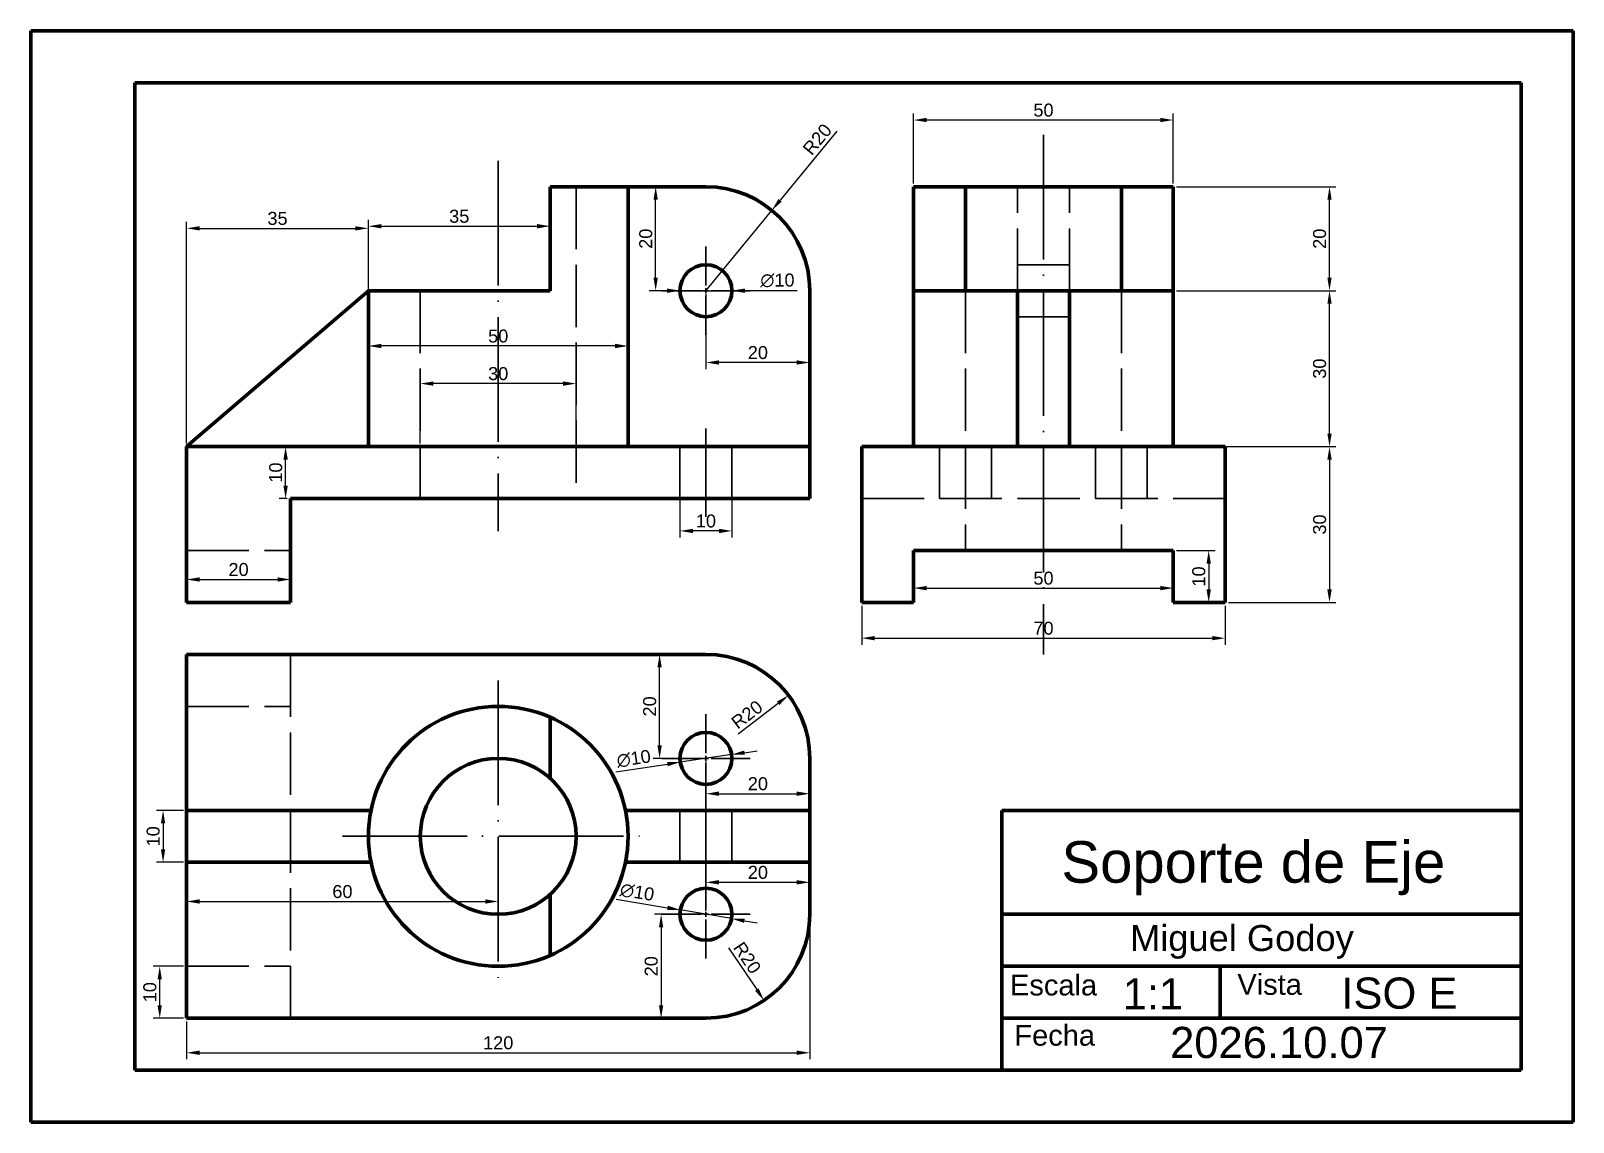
# Model space of a CAD drawing. Header units: millimetres. Extents: x 0 to 297, y 0 to 210.
import ezdxf

# ---------------------------------------------------------------- set-up
doc = ezdxf.new("R2010")
doc.units = ezdxf.units.MM
for name, pattern in [('ACAD_ISO02W100', [15, 12, -3]), ('ACAD_ISO04W100', [30, 24, -3, 0, -3]), ('CENTRO2', [28.575, 19.05, -3.175, 3.175, -3.175])]:
    doc.linetypes.add(name, pattern=pattern)
for name, color, linetype, lineweight in [('Continua', 130, 'Continuous', 70), ('Delgada', 90, 'Continuous', 35), ('Eje', 200, 'ACAD_ISO04W100', 35), ('Segmentada', 10, 'ACAD_ISO02W100', 35)]:
    doc.layers.add(name, color=color, linetype=linetype, lineweight=lineweight)
doc.styles.get("Standard").update_dxf_attribs({"font": 'arial.ttf'})
doc.dimstyles.new('ISO-25', dxfattribs={"dimtxt": 2.5, "dimasz": 2.5, "dimexe": 1.25, "dimexo": 0.625, "dimtad": 1, "dimtxsty": 'Standard', "dimcen": 2.5, "dimadec": 0, "dimazin": 0, "dimtfac": 1, "dimtmove": 0, "dimatfit": 3, "dimfxl": 1, "dimarcsym": 0})

# ---------------------------------------------------------------- blocks, each defined once
blk = doc.blocks.new('*U4')
at = {"layer": 'Eje', "color": 0, "linetype": 'CENTRO2', "transparency": 16777216}
for p, q in [((0, 1), (0, 8.5)), ((-8.5, 0), (-1, 0)), ((1, 0), (8.5, 0)), ((0, -8.5), (0, -1))]:
    blk.add_line(p, q, dxfattribs=at)
at = {"layer": 'Eje', "color": 0, "linetype": 'Continuous', "transparency": 16777216}
for p, q in [((-0.5, 0), (0.5, 0)), ((0, -0.5), (0, 0.5))]:
    blk.add_line(p, q, dxfattribs=at)
blk = doc.blocks.new('*U5')
at = {"layer": 'Eje', "color": 0, "linetype": 'CENTRO2', "transparency": 16777216}
blk.add_line((0, 8.5), (0, -8.5), dxfattribs=at)
blk = doc.blocks.new('*U6')
at = {"layer": 'Eje', "color": 0, "linetype": 'CENTRO2', "transparency": 16777216}
for p, q in [((0, 1), (0, 8.5)), ((-8.5, 0), (-1, 0)), ((1, 0), (8.5, 0)), ((0, -8.5), (0, -1))]:
    blk.add_line(p, q, dxfattribs=at)
at = {"layer": 'Eje', "color": 0, "linetype": 'Continuous', "transparency": 16777216}
for p, q in [((-0.5, 0), (0.5, 0)), ((0, -0.5), (0, 0.5))]:
    blk.add_line(p, q, dxfattribs=at)
blk = doc.blocks.new('*U7')
at = {"layer": 'Eje', "color": 0, "linetype": 'CENTRO2', "transparency": 16777216}
for p, q in [((0, 1), (0, 8.5)), ((-8.5, 0), (-1, 0)), ((1, 0), (8.5, 0)), ((0, -8.5), (0, -1))]:
    blk.add_line(p, q, dxfattribs=at)
at = {"layer": 'Eje', "color": 0, "linetype": 'Continuous', "transparency": 16777216}
for p, q in [((-0.5, 0), (0.5, 0)), ((0, -0.5), (0, 0.5))]:
    blk.add_line(p, q, dxfattribs=at)
blk = doc.blocks.new('*D11')
at = {"layer": 'Defpoints', "color": 0, "transparency": 16777216}
for p in [(75, 142.12), (75, 130), (105, 130)]:
    blk.add_point(p, dxfattribs=at)
at = {"layer": 'Delgada', "color": 0, "lineweight": -2, "transparency": 16777216}
for p, q in [((75, 130.62), (75, 143.37)), ((105, 130.62), (105, 143.37)), ((102.5, 142.12), (77.5, 142.12))]:
    blk.add_line(p, q, dxfattribs=at)
at = {"layer": 'Delgada', "color": 0, "transparency": 16777216}
for points in [[(77.5, 142.54), (77.5, 141.71), (75, 142.12)], [(102.5, 142.54), (102.5, 141.71), (105, 142.12)]]:
    blk.add_solid(points, dxfattribs=at)
at = {"layer": 'Delgada', "color": 0, "transparency": 16777216, "insert": (90, 144.03), "char_height": 2.5, "attachment_point": 5}
blk.add_mtext('30', dxfattribs=at)
blk = doc.blocks.new('*D12')
at = {"layer": 'Defpoints', "color": 0, "transparency": 16777216}
for p in [(65, 149.36), (65, 130), (115, 130)]:
    blk.add_point(p, dxfattribs=at)
at = {"layer": 'Delgada', "color": 0, "lineweight": -2, "transparency": 16777216}
for p, q in [((65, 130.62), (65, 150.61)), ((112.5, 149.36), (67.5, 149.36)), ((115, 130.62), (115, 150.61))]:
    blk.add_line(p, q, dxfattribs=at)
at = {"layer": 'Delgada', "color": 0, "transparency": 16777216}
for points in [[(67.5, 149.78), (67.5, 148.94), (65, 149.36)], [(112.5, 149.78), (112.5, 148.94), (115, 149.36)]]:
    blk.add_solid(points, dxfattribs=at)
at = {"layer": 'Delgada', "color": 0, "transparency": 16777216, "insert": (90, 151.26), "char_height": 2.5, "attachment_point": 5}
blk.add_mtext('50', dxfattribs=at)
blk = doc.blocks.new('*D13')
at = {"layer": 'Defpoints', "color": 0, "transparency": 16777216}
for p in [(142.69, 175.46), (130, 160)]:
    blk.add_point(p, dxfattribs=at)
at = {"layer": 'Delgada', "color": 0, "lineweight": -2, "transparency": 16777216}
for p, q in [((155.21, 190.7), (144.28, 177.39)), ((130, 160), (142.69, 175.46))]:
    blk.add_line(p, q, dxfattribs=at)
at = {"layer": 'Delgada', "color": 0, "transparency": 16777216}
blk.add_solid([(143.96, 177.65), (144.6, 177.13), (142.69, 175.46)], dxfattribs=at)
at = {"layer": 'Delgada', "color": 0, "transparency": 16777216, "insert": (151.45, 189.12), "char_height": 2.5, "attachment_point": 5, "rotation": 50.6131}
blk.add_mtext('R20', dxfattribs=at)
blk = doc.blocks.new('*D14')
at = {"layer": 'Defpoints', "color": 0, "transparency": 16777216}
for p in [(125, 160), (135, 160)]:
    blk.add_point(p, dxfattribs=at)
at = {"layer": 'Delgada', "color": 0, "lineweight": -2, "transparency": 16777216}
for p, q in [((122.5, 160), (120, 160)), ((125, 160), (135, 160)), ((147.54, 160), (137.5, 160))]:
    blk.add_line(p, q, dxfattribs=at)
at = {"layer": 'Delgada', "color": 0, "transparency": 16777216}
for points in [[(122.5, 160.42), (122.5, 159.58), (125, 160)], [(137.5, 160.42), (137.5, 159.58), (135, 160)]]:
    blk.add_solid(points, dxfattribs=at)
at = {"layer": 'Delgada', "color": 0, "transparency": 16777216, "insert": (143.77, 161.97), "char_height": 2.5, "attachment_point": 5}
blk.add_mtext('∅10', dxfattribs=at)
blk = doc.blocks.new('*D15')
at = {"layer": 'Defpoints', "color": 0, "transparency": 16777216}
for p in [(125, 125), (135, 125), (125, 113.77)]:
    blk.add_point(p, dxfattribs=at)
at = {"layer": 'Delgada', "color": 0, "lineweight": -2, "transparency": 16777216}
for p, q in [((125, 124.38), (125, 112.52)), ((135, 124.38), (135, 112.52)), ((132.5, 113.77), (127.5, 113.77))]:
    blk.add_line(p, q, dxfattribs=at)
at = {"layer": 'Delgada', "color": 0, "transparency": 16777216}
for points in [[(127.5, 114.18), (127.5, 113.35), (125, 113.77)], [(132.5, 114.18), (132.5, 113.35), (135, 113.77)]]:
    blk.add_solid(points, dxfattribs=at)
at = {"layer": 'Delgada', "color": 0, "transparency": 16777216, "insert": (130, 115.67), "char_height": 2.5, "attachment_point": 5}
blk.add_mtext('10', dxfattribs=at)
blk = doc.blocks.new('*D16')
at = {"layer": 'Defpoints', "color": 0, "transparency": 16777216}
for p in [(150, 40), (30, 20), (150, 13.35)]:
    blk.add_point(p, dxfattribs=at)
at = {"layer": 'Delgada', "color": 0, "lineweight": -2, "transparency": 16777216}
for p, q in [((150, 39.38), (150, 12.1)), ((30, 19.38), (30, 12.1)), ((32.5, 13.35), (147.5, 13.35))]:
    blk.add_line(p, q, dxfattribs=at)
at = {"layer": 'Delgada', "color": 0, "transparency": 16777216}
for points in [[(32.5, 13.77), (32.5, 12.93), (30, 13.35)], [(147.5, 13.77), (147.5, 12.93), (150, 13.35)]]:
    blk.add_solid(points, dxfattribs=at)
at = {"layer": 'Delgada', "color": 0, "transparency": 16777216, "insert": (90, 15.25), "char_height": 2.5, "attachment_point": 5}
blk.add_mtext('120', dxfattribs=at)
blk = doc.blocks.new('*D17')
at = {"layer": 'Defpoints', "color": 0, "transparency": 16777216}
for p in [(220, 102.77), (170, 100), (220, 100)]:
    blk.add_point(p, dxfattribs=at)
at = {"layer": 'Delgada', "color": 0, "lineweight": -2, "transparency": 16777216}
for p, q in [((170, 100.62), (170, 104.02)), ((220, 100.62), (220, 104.02)), ((172.5, 102.77), (217.5, 102.77))]:
    blk.add_line(p, q, dxfattribs=at)
at = {"layer": 'Delgada', "color": 0, "transparency": 16777216}
for points in [[(172.5, 103.18), (172.5, 102.35), (170, 102.77)], [(217.5, 103.18), (217.5, 102.35), (220, 102.77)]]:
    blk.add_solid(points, dxfattribs=at)
at = {"layer": 'Delgada', "color": 0, "transparency": 16777216, "insert": (195, 104.67), "char_height": 2.5, "attachment_point": 5}
blk.add_mtext('50', dxfattribs=at)
blk = doc.blocks.new('*D18')
at = {"layer": 'Defpoints', "color": 0, "transparency": 16777216}
for p in [(160, 100), (230, 100), (230, 93.13)]:
    blk.add_point(p, dxfattribs=at)
at = {"layer": 'Delgada', "color": 0, "lineweight": -2, "transparency": 16777216}
for p, q in [((160, 99.38), (160, 91.88)), ((230, 99.38), (230, 91.88)), ((162.5, 93.13), (227.5, 93.13))]:
    blk.add_line(p, q, dxfattribs=at)
at = {"layer": 'Delgada', "color": 0, "transparency": 16777216}
for points in [[(162.5, 93.55), (162.5, 92.72), (160, 93.13)], [(227.5, 93.55), (227.5, 92.72), (230, 93.13)]]:
    blk.add_solid(points, dxfattribs=at)
at = {"layer": 'Delgada', "color": 0, "transparency": 16777216, "insert": (195, 95.03), "char_height": 2.5, "attachment_point": 5}
blk.add_mtext('70', dxfattribs=at)
blk = doc.blocks.new('*D19')
at = {"layer": 'Defpoints', "color": 0, "transparency": 16777216}
for p in [(230, 130), (230, 100), (250.08, 100)]:
    blk.add_point(p, dxfattribs=at)
at = {"layer": 'Delgada', "color": 0, "lineweight": -2, "transparency": 16777216}
for p, q in [((230.63, 130), (251.33, 130)), ((250.08, 127.5), (250.08, 102.5)), ((230.63, 100), (251.33, 100))]:
    blk.add_line(p, q, dxfattribs=at)
at = {"layer": 'Delgada', "color": 0, "transparency": 16777216}
for points in [[(249.66, 127.5), (250.5, 127.5), (250.08, 130)], [(249.66, 102.5), (250.5, 102.5), (250.08, 100)]]:
    blk.add_solid(points, dxfattribs=at)
at = {"layer": 'Delgada', "color": 0, "transparency": 16777216, "insert": (248.18, 115), "char_height": 2.5, "attachment_point": 5, "rotation": 90}
blk.add_mtext('30', dxfattribs=at)
blk = doc.blocks.new('*D20')
at = {"layer": 'Defpoints', "color": 0, "transparency": 16777216}
for p in [(220, 110), (220, 100), (226.82, 100)]:
    blk.add_point(p, dxfattribs=at)
at = {"layer": 'Delgada', "color": 0, "lineweight": -2, "transparency": 16777216}
for p, q in [((220.63, 110), (228.07, 110)), ((226.82, 107.5), (226.82, 102.5)), ((220.63, 100), (228.07, 100))]:
    blk.add_line(p, q, dxfattribs=at)
at = {"layer": 'Delgada', "color": 0, "transparency": 16777216}
for points in [[(226.4, 107.5), (227.23, 107.5), (226.82, 110)], [(226.4, 102.5), (227.23, 102.5), (226.82, 100)]]:
    blk.add_solid(points, dxfattribs=at)
at = {"layer": 'Delgada', "color": 0, "transparency": 16777216, "insert": (224.91, 105), "char_height": 2.5, "attachment_point": 5, "rotation": 90}
blk.add_mtext('10', dxfattribs=at)
blk = doc.blocks.new('*D21')
at = {"layer": 'Defpoints', "color": 0, "transparency": 16777216}
for p in [(49.06, 130), (50, 130), (50, 120)]:
    blk.add_point(p, dxfattribs=at)
at = {"layer": 'Delgada', "color": 0, "lineweight": -2, "transparency": 16777216}
for p, q in [((49.38, 130), (47.81, 130)), ((49.06, 122.5), (49.06, 127.5)), ((49.38, 120), (47.81, 120))]:
    blk.add_line(p, q, dxfattribs=at)
at = {"layer": 'Delgada', "color": 0, "transparency": 16777216}
for points in [[(48.64, 127.5), (49.48, 127.5), (49.06, 130)], [(48.64, 122.5), (49.48, 122.5), (49.06, 120)]]:
    blk.add_solid(points, dxfattribs=at)
at = {"layer": 'Delgada', "color": 0, "transparency": 16777216, "insert": (47.16, 125), "char_height": 2.5, "attachment_point": 5, "rotation": 90}
blk.add_mtext('10', dxfattribs=at)
blk = doc.blocks.new('*D22')
at = {"layer": 'Defpoints', "color": 0, "transparency": 16777216}
for p in [(100, 172.41), (65, 160), (100, 160)]:
    blk.add_point(p, dxfattribs=at)
at = {"layer": 'Delgada', "color": 0, "lineweight": -2, "transparency": 16777216}
for p, q in [((65, 160.62), (65, 173.66)), ((67.5, 172.41), (97.5, 172.41)), ((100, 160.62), (100, 173.66))]:
    blk.add_line(p, q, dxfattribs=at)
at = {"layer": 'Delgada', "color": 0, "transparency": 16777216}
for points in [[(67.5, 172.83), (67.5, 171.99), (65, 172.41)], [(97.5, 172.83), (97.5, 171.99), (100, 172.41)]]:
    blk.add_solid(points, dxfattribs=at)
at = {"layer": 'Delgada', "color": 0, "transparency": 16777216, "insert": (82.5, 174.31), "char_height": 2.5, "attachment_point": 5}
blk.add_mtext('35', dxfattribs=at)
blk = doc.blocks.new('*D23')
at = {"layer": 'Defpoints', "color": 0, "transparency": 16777216}
for p in [(30, 50), (90, 42.46), (90, 40)]:
    blk.add_point(p, dxfattribs=at)
at = {"layer": 'Delgada', "color": 0, "lineweight": -2, "transparency": 16777216}
for p, q in [((30, 49.38), (30, 41.21)), ((32.5, 42.46), (87.5, 42.46)), ((90, 40.62), (90, 43.71))]:
    blk.add_line(p, q, dxfattribs=at)
at = {"layer": 'Delgada', "color": 0, "transparency": 16777216}
for points in [[(32.5, 42.88), (32.5, 42.04), (30, 42.46)], [(87.5, 42.88), (87.5, 42.04), (90, 42.46)]]:
    blk.add_solid(points, dxfattribs=at)
at = {"layer": 'Delgada', "color": 0, "transparency": 16777216, "insert": (60, 44.36), "char_height": 2.5, "attachment_point": 5}
blk.add_mtext('60', dxfattribs=at)
blk = doc.blocks.new('*D24')
at = {"layer": 'Defpoints', "color": 0, "transparency": 16777216}
for p in [(50, 104.43), (30, 100), (50, 100)]:
    blk.add_point(p, dxfattribs=at)
at = {"layer": 'Delgada', "color": 0, "lineweight": -2, "transparency": 16777216}
for p, q in [((30, 100.62), (30, 105.68)), ((32.5, 104.43), (47.5, 104.43)), ((50, 100.62), (50, 105.68))]:
    blk.add_line(p, q, dxfattribs=at)
at = {"layer": 'Delgada', "color": 0, "transparency": 16777216}
for points in [[(32.5, 104.84), (32.5, 104.01), (30, 104.43)], [(47.5, 104.84), (47.5, 104.01), (50, 104.43)]]:
    blk.add_solid(points, dxfattribs=at)
at = {"layer": 'Delgada', "color": 0, "transparency": 16777216, "insert": (40, 106.33), "char_height": 2.5, "attachment_point": 5}
blk.add_mtext('20', dxfattribs=at)
blk = doc.blocks.new('*D25')
at = {"layer": 'Defpoints', "color": 0, "transparency": 16777216}
for p in [(24.82, 30), (30, 30), (30, 20)]:
    blk.add_point(p, dxfattribs=at)
at = {"layer": 'Delgada', "color": 0, "lineweight": -2, "transparency": 16777216}
for p, q in [((29.38, 30), (23.57, 30)), ((24.82, 22.5), (24.82, 27.5)), ((29.38, 20), (23.57, 20))]:
    blk.add_line(p, q, dxfattribs=at)
at = {"layer": 'Delgada', "color": 0, "transparency": 16777216}
for points in [[(24.4, 27.5), (25.23, 27.5), (24.82, 30)], [(24.4, 22.5), (25.23, 22.5), (24.82, 20)]]:
    blk.add_solid(points, dxfattribs=at)
at = {"layer": 'Delgada', "color": 0, "transparency": 16777216, "insert": (22.92, 25), "char_height": 2.5, "attachment_point": 5, "rotation": 90}
blk.add_mtext('10', dxfattribs=at)
blk = doc.blocks.new('*D26')
at = {"layer": 'Defpoints', "color": 0, "transparency": 16777216}
for p in [(220, 180), (250.08, 180), (220, 160)]:
    blk.add_point(p, dxfattribs=at)
at = {"layer": 'Delgada', "color": 0, "lineweight": -2, "transparency": 16777216}
for p, q in [((220.63, 180), (251.33, 180)), ((250.08, 162.5), (250.08, 177.5)), ((220.63, 160), (251.33, 160))]:
    blk.add_line(p, q, dxfattribs=at)
at = {"layer": 'Delgada', "color": 0, "transparency": 16777216}
for points in [[(249.67, 177.5), (250.5, 177.5), (250.08, 180)], [(249.67, 162.5), (250.5, 162.5), (250.08, 160)]]:
    blk.add_solid(points, dxfattribs=at)
at = {"layer": 'Delgada', "color": 0, "transparency": 16777216, "insert": (248.18, 170), "char_height": 2.5, "attachment_point": 5, "rotation": 90}
blk.add_mtext('20', dxfattribs=at)
blk = doc.blocks.new('*D27')
at = {"layer": 'Defpoints', "color": 0, "transparency": 16777216}
for p in [(220, 160), (250.08, 160), (220, 130)]:
    blk.add_point(p, dxfattribs=at)
at = {"layer": 'Delgada', "color": 0, "lineweight": -2, "transparency": 16777216}
for p, q in [((220.63, 160), (251.33, 160)), ((250.08, 132.5), (250.08, 157.5)), ((220.63, 130), (251.33, 130))]:
    blk.add_line(p, q, dxfattribs=at)
at = {"layer": 'Delgada', "color": 0, "transparency": 16777216}
for points in [[(249.67, 157.5), (250.5, 157.5), (250.08, 160)], [(249.67, 132.5), (250.5, 132.5), (250.08, 130)]]:
    blk.add_solid(points, dxfattribs=at)
at = {"layer": 'Delgada', "color": 0, "transparency": 16777216, "insert": (248.18, 145), "char_height": 2.5, "attachment_point": 5, "rotation": 90}
blk.add_mtext('30', dxfattribs=at)
blk = doc.blocks.new('*D28')
at = {"layer": 'Defpoints', "color": 0, "transparency": 16777216}
for p in [(130, 160), (150, 150.3), (130, 146.18)]:
    blk.add_point(p, dxfattribs=at)
at = {"layer": 'Delgada', "color": 0, "lineweight": -2, "transparency": 16777216}
for p, q in [((130, 159.38), (130, 144.93)), ((150, 149.67), (150, 144.93)), ((147.5, 146.18), (132.5, 146.18))]:
    blk.add_line(p, q, dxfattribs=at)
at = {"layer": 'Delgada', "color": 0, "transparency": 16777216}
for points in [[(132.5, 146.6), (132.5, 145.77), (130, 146.18)], [(147.5, 146.6), (147.5, 145.77), (150, 146.18)]]:
    blk.add_solid(points, dxfattribs=at)
at = {"layer": 'Delgada', "color": 0, "transparency": 16777216, "insert": (140, 148.08), "char_height": 2.5, "attachment_point": 5}
blk.add_mtext('20', dxfattribs=at)
blk = doc.blocks.new('*D29')
at = {"layer": 'Defpoints', "color": 0, "transparency": 16777216}
for p in [(120.32, 180), (130, 180), (130, 160)]:
    blk.add_point(p, dxfattribs=at)
at = {"layer": 'Delgada', "color": 0, "lineweight": -2, "transparency": 16777216}
for p, q in [((129.37, 180), (119.07, 180)), ((120.32, 162.5), (120.32, 177.5)), ((129.37, 160), (119.07, 160))]:
    blk.add_line(p, q, dxfattribs=at)
at = {"layer": 'Delgada', "color": 0, "transparency": 16777216}
for points in [[(119.9, 177.5), (120.74, 177.5), (120.32, 180)], [(119.9, 162.5), (120.74, 162.5), (120.32, 160)]]:
    blk.add_solid(points, dxfattribs=at)
at = {"layer": 'Delgada', "color": 0, "transparency": 16777216, "insert": (118.42, 170), "char_height": 2.5, "attachment_point": 5, "rotation": 90}
blk.add_mtext('20', dxfattribs=at)
blk = doc.blocks.new('*D30')
at = {"layer": 'Defpoints', "color": 0, "transparency": 16777216}
for p in [(65, 172), (30, 130), (65, 130)]:
    blk.add_point(p, dxfattribs=at)
at = {"layer": 'Delgada', "color": 0, "lineweight": -2, "transparency": 16777216}
for p, q in [((30, 130.62), (30, 173.25)), ((65, 130.62), (65, 173.25)), ((32.5, 172), (62.5, 172))]:
    blk.add_line(p, q, dxfattribs=at)
at = {"layer": 'Delgada', "color": 0, "transparency": 16777216}
for points in [[(32.5, 172.41), (32.5, 171.58), (30, 172)], [(62.5, 172.41), (62.5, 171.58), (65, 172)]]:
    blk.add_solid(points, dxfattribs=at)
at = {"layer": 'Delgada', "color": 0, "transparency": 16777216, "insert": (47.5, 173.9), "char_height": 2.5, "attachment_point": 5}
blk.add_mtext('35', dxfattribs=at)
blk = doc.blocks.new('*D31')
at = {"layer": 'Defpoints', "color": 0, "transparency": 16777216}
for p in [(130, 70), (150, 70), (150, 63.2)]:
    blk.add_point(p, dxfattribs=at)
at = {"layer": 'Delgada', "color": 0, "lineweight": -2, "transparency": 16777216}
for p, q in [((130, 69.38), (130, 61.95)), ((150, 69.38), (150, 61.95)), ((132.5, 63.2), (147.5, 63.2))]:
    blk.add_line(p, q, dxfattribs=at)
at = {"layer": 'Delgada', "color": 0, "transparency": 16777216}
for points in [[(132.5, 63.62), (132.5, 62.79), (130, 63.2)], [(147.5, 63.62), (147.5, 62.79), (150, 63.2)]]:
    blk.add_solid(points, dxfattribs=at)
at = {"layer": 'Delgada', "color": 0, "transparency": 16777216, "insert": (140, 65.11), "char_height": 2.5, "attachment_point": 5}
blk.add_mtext('20', dxfattribs=at)
blk = doc.blocks.new('*D32')
at = {"layer": 'Defpoints', "color": 0, "transparency": 16777216}
for p in [(121.08, 90), (130, 90), (130, 70)]:
    blk.add_point(p, dxfattribs=at)
at = {"layer": 'Delgada', "color": 0, "lineweight": -2, "transparency": 16777216}
for p, q in [((129.38, 90), (119.83, 90)), ((121.08, 72.5), (121.08, 87.5)), ((129.38, 70), (119.83, 70))]:
    blk.add_line(p, q, dxfattribs=at)
at = {"layer": 'Delgada', "color": 0, "transparency": 16777216}
for points in [[(120.66, 87.5), (121.49, 87.5), (121.08, 90)], [(120.66, 72.5), (121.49, 72.5), (121.08, 70)]]:
    blk.add_solid(points, dxfattribs=at)
at = {"layer": 'Delgada', "color": 0, "transparency": 16777216, "insert": (119.17, 80), "char_height": 2.5, "attachment_point": 5, "rotation": 90}
blk.add_mtext('20', dxfattribs=at)
blk = doc.blocks.new('*D33')
at = {"layer": 'Defpoints', "color": 0, "transparency": 16777216}
for p in [(150, 46.15), (130, 40), (150, 40)]:
    blk.add_point(p, dxfattribs=at)
at = {"layer": 'Delgada', "color": 0, "lineweight": -2, "transparency": 16777216}
for p, q in [((130, 40.63), (130, 47.4)), ((132.5, 46.15), (147.5, 46.15)), ((150, 40.63), (150, 47.4))]:
    blk.add_line(p, q, dxfattribs=at)
at = {"layer": 'Delgada', "color": 0, "transparency": 16777216}
for points in [[(132.5, 46.57), (132.5, 45.73), (130, 46.15)], [(147.5, 46.57), (147.5, 45.73), (150, 46.15)]]:
    blk.add_solid(points, dxfattribs=at)
at = {"layer": 'Delgada', "color": 0, "transparency": 16777216, "insert": (140, 48.05), "char_height": 2.5, "attachment_point": 5}
blk.add_mtext('20', dxfattribs=at)
blk = doc.blocks.new('*D34')
at = {"layer": 'Defpoints', "color": 0, "transparency": 16777216}
for p in [(130, 40), (121.37, 20), (130, 20)]:
    blk.add_point(p, dxfattribs=at)
at = {"layer": 'Delgada', "color": 0, "lineweight": -2, "transparency": 16777216}
for p, q in [((129.38, 40), (120.12, 40)), ((121.37, 37.5), (121.37, 22.5)), ((129.38, 20), (120.12, 20))]:
    blk.add_line(p, q, dxfattribs=at)
at = {"layer": 'Delgada', "color": 0, "transparency": 16777216}
for points in [[(120.95, 37.5), (121.78, 37.5), (121.37, 40)], [(120.95, 22.5), (121.78, 22.5), (121.37, 20)]]:
    blk.add_solid(points, dxfattribs=at)
at = {"layer": 'Delgada', "color": 0, "transparency": 16777216, "insert": (119.47, 30), "char_height": 2.5, "attachment_point": 5, "rotation": 90}
blk.add_mtext('20', dxfattribs=at)
blk = doc.blocks.new('*D36')
at = {"layer": 'Defpoints', "color": 0, "transparency": 16777216}
for p in [(130, 40), (141.19, 23.43)]:
    blk.add_point(p, dxfattribs=at)
at = {"layer": 'Delgada', "color": 0, "lineweight": -2, "transparency": 16777216}
blk.add_line((134.36, 33.55), (139.79, 25.5), dxfattribs=at)
at = {"layer": 'Delgada', "color": 0, "transparency": 16777216}
blk.add_solid([(140.14, 25.73), (139.45, 25.26), (141.19, 23.43)], dxfattribs=at)
at = {"layer": 'Delgada', "color": 0, "transparency": 16777216, "insert": (137.95, 31.62), "char_height": 2.5, "attachment_point": 5, "rotation": 304.0343}
blk.add_mtext('R20', dxfattribs=at)
blk = doc.blocks.new('*D37')
at = {"layer": 'Defpoints', "color": 0, "transparency": 16777216}
for p in [(145.9, 82.13), (130, 70)]:
    blk.add_point(p, dxfattribs=at)
at = {"layer": 'Delgada', "color": 0, "lineweight": -2, "transparency": 16777216}
blk.add_line((136.19, 74.72), (143.92, 80.61), dxfattribs=at)
at = {"layer": 'Delgada', "color": 0, "transparency": 16777216}
blk.add_solid([(143.66, 80.94), (144.17, 80.28), (145.9, 82.13)], dxfattribs=at)
at = {"layer": 'Delgada', "color": 0, "transparency": 16777216, "insert": (137.91, 78.42), "char_height": 2.5, "attachment_point": 5, "rotation": 37.3228}
blk.add_mtext('R20', dxfattribs=at)
blk = doc.blocks.new('*D38')
at = {"layer": 'Defpoints', "color": 0, "transparency": 16777216}
for p in [(125.05, 69.27), (134.95, 70.73)]:
    blk.add_point(p, dxfattribs=at)
at = {"layer": 'Delgada', "color": 0, "lineweight": -2, "transparency": 16777216}
for p, q in [((137.42, 71.09), (139.89, 71.46)), ((112.65, 67.44), (122.58, 68.91)), ((134.95, 70.73), (125.05, 69.27))]:
    blk.add_line(p, q, dxfattribs=at)
at = {"layer": 'Delgada', "color": 0, "transparency": 16777216}
for points in [[(137.36, 71.51), (137.48, 70.68), (134.95, 70.73)], [(122.52, 69.32), (122.64, 68.49), (125.05, 69.27)]]:
    blk.add_solid(points, dxfattribs=at)
at = {"layer": 'Delgada', "color": 0, "transparency": 16777216, "insert": (116.09, 69.94), "char_height": 2.5, "attachment_point": 5, "rotation": 8.389}
blk.add_mtext('∅10', dxfattribs=at)
blk = doc.blocks.new('*D39')
at = {"layer": 'Defpoints', "color": 0, "transparency": 16777216}
for p in [(125.07, 40.83), (134.93, 39.17)]:
    blk.add_point(p, dxfattribs=at)
at = {"layer": 'Delgada', "color": 0, "lineweight": -2, "transparency": 16777216}
for p, q in [((112.7, 42.91), (122.6, 41.24)), ((134.93, 39.17), (125.07, 40.83)), ((137.4, 38.76), (139.86, 38.34))]:
    blk.add_line(p, q, dxfattribs=at)
at = {"layer": 'Delgada', "color": 0, "transparency": 16777216}
for points in [[(122.67, 41.66), (122.53, 40.83), (125.07, 40.83)], [(137.47, 39.17), (137.33, 38.34), (134.93, 39.17)]]:
    blk.add_solid(points, dxfattribs=at)
at = {"layer": 'Delgada', "color": 0, "transparency": 16777216, "insert": (116.75, 44.23), "char_height": 2.5, "attachment_point": 5, "rotation": 350.4483}
blk.add_mtext('∅10', dxfattribs=at)
blk = doc.blocks.new('*U40')
at = {"layer": 'Eje', "color": 0, "linetype": 'CENTRO2', "transparency": 16777216}
blk.add_line((0, 8.5), (0, -8.5), dxfattribs=at)
blk = doc.blocks.new('*D41')
at = {"layer": 'Defpoints', "color": 0, "transparency": 16777216}
for p in [(30, 60), (25.46, 50), (30, 50)]:
    blk.add_point(p, dxfattribs=at)
at = {"layer": 'Delgada', "color": 0, "lineweight": -2, "transparency": 16777216}
for p, q in [((29.38, 60), (24.21, 60)), ((25.46, 57.5), (25.46, 52.5)), ((29.38, 50), (24.21, 50))]:
    blk.add_line(p, q, dxfattribs=at)
at = {"layer": 'Delgada', "color": 0, "transparency": 16777216}
for points in [[(25.05, 57.5), (25.88, 57.5), (25.46, 60)], [(25.05, 52.5), (25.88, 52.5), (25.46, 50)]]:
    blk.add_solid(points, dxfattribs=at)
at = {"layer": 'Delgada', "color": 0, "transparency": 16777216, "insert": (23.56, 55), "char_height": 2.5, "attachment_point": 5, "rotation": 90}
blk.add_mtext('10', dxfattribs=at)
blk = doc.blocks.new('*D42')
at = {"layer": 'Defpoints', "color": 0, "transparency": 16777216}
for p in [(170, 192.84), (170, 180), (220, 180)]:
    blk.add_point(p, dxfattribs=at)
at = {"layer": 'Delgada', "color": 0, "lineweight": -2, "transparency": 16777216}
for p, q in [((170, 180.62), (170, 194.09)), ((220, 180.62), (220, 194.09)), ((217.5, 192.84), (172.5, 192.84))]:
    blk.add_line(p, q, dxfattribs=at)
at = {"layer": 'Delgada', "color": 0, "transparency": 16777216}
for points in [[(172.5, 193.26), (172.5, 192.43), (170, 192.84)], [(217.5, 193.26), (217.5, 192.43), (220, 192.84)]]:
    blk.add_solid(points, dxfattribs=at)
at = {"layer": 'Delgada', "color": 0, "transparency": 16777216, "insert": (195, 194.74), "char_height": 2.5, "attachment_point": 5}
blk.add_mtext('50', dxfattribs=at)

msp = doc.modelspace()

# ---------------------------------------------------------------- linework, layer by layer
at = {"layer": 'Continua'}
for p, q in [((297, 210), (0, 210)), ((0, 210), (0, 0)), ((297, 0), (297, 210)), ((20, 200), (20, 10)), ((287, 200), (20, 200)), ((287, 10), (287, 200)), ((100, 160), (100, 180)), ((100, 180), (115, 180)), ((130, 180), (115, 180)), ((115, 180), (115, 130)), ((170, 180), (220, 180)), ((170, 130), (170, 180)), ((180, 180), (180, 160)), ((210, 180), (210, 160)), ((220, 130), (220, 180)), ((65, 160), (30, 130)), ((65, 130), (65, 160)), ((65, 160), (100, 160)), ((150, 130), (150, 160)), ((170, 160), (220, 160)), ((190, 130), (190, 160)), ((190, 160), (200, 160)), ((200, 160), (200, 130)), ((30, 100), (30, 130)), ((30, 130), (150, 130)), ((150, 130), (150, 120)), ((160, 100), (160, 130)), ((160, 130), (230, 130)), ((230, 130), (230, 100)), ((150, 120), (50, 120)), ((50, 120), (50, 100)), ((170, 100), (170, 110)), ((170, 110), (220, 110)), ((220, 110), (220, 100)), ((50, 100), (30, 100)), ((170, 100), (160, 100)), ((230, 100), (220, 100)), ((30, 90), (30, 20)), ((130, 90), (30, 90)), ((100, 77.913), (100, 66.18)), ((150, 40), (150, 70)), ((30, 60), (65.505, 60)), ((114.495, 60), (150, 60)), ((287, 60), (187, 60)), ((187, 60), (187, 10)), ((30, 50), (65.505, 50)), ((114.495, 50), (150, 50)), ((100, 43.82), (100, 32.087)), ((287, 40), (187, 40)), ((287, 30), (187, 30)), ((229, 30), (229, 20)), ((30, 20), (130, 20)), ((287, 20), (187, 20)), ((20, 10), (287, 10)), ((0, 0), (297, 0))]:
    msp.add_line(p, q, dxfattribs=at)
for centre, radius in [((130, 160), 5), ((90, 55), 25), ((130, 70), 5), ((90, 55), 15), ((130, 40), 5)]:
    msp.add_circle(centre, radius, dxfattribs=at)
for centre, start, end in [((130, 160), 0, 90), ((130, 70), 0, 90), ((130, 40), 270, 0)]:
    msp.add_arc(centre, 20, start, end, dxfattribs=at)
at = {"layer": 'Eje'}
for p, q in [((195, 190), (195, 90)), ((90, 185), (90, 113.722)), ((90, 85), (90, 25)), ((60, 55), (120, 55))]:
    msp.add_line(p, q, dxfattribs=at)
at = {"layer": 'Segmentada'}
for p, q in [((105, 180), (105, 120)), ((190, 160), (190, 180)), ((200, 160), (200, 180)), ((200, 165), (190, 165)), ((75, 160), (75, 120)), ((180, 160), (180, 110)), ((210, 160), (210, 110)), ((200, 155), (190, 155)), ((125, 130), (125, 120)), ((135, 130), (135, 120)), ((175, 130), (175, 120)), ((185, 130), (185, 120)), ((205, 130), (205, 120)), ((215, 130), (215, 120)), ((160, 120), (230, 120)), ((30, 110), (50, 110)), ((50, 90), (50, 20)), ((30, 79.953), (50, 79.953)), ((125, 60), (125, 50)), ((135, 60), (135, 50)), ((30, 30), (50, 30))]:
    msp.add_line(p, q, dxfattribs=at)

# ---------------------------------------------------------------- block references
at = {"layer": 'Eje', "linetype": 'CENTRO2'}
for name, p in [('*U4', (130, 160)), ('*U5', (130, 125)), ('*U6', (130, 70)), ('*U40', (130, 55)), ('*U7', (130, 40))]:
    msp.add_blockref(name, p, dxfattribs=at)

# ---------------------------------------------------------------- texts
at = {"layer": 'Continua'}
for s, height, p in [('Soporte de Eje', 8, (198.451, 46.073)), ('Miguel Godoy', 5, (211.665, 32.927)), ('1:1', 6, (210.252, 21.691)), ('ISO E', 6, (252.365, 21.825)), ('2026.10.07', 6, (219.386, 12.331))]:
    msp.add_text(s, height=height, dxfattribs=at).set_placement(p)
at = {"layer": 'Delgada'}
for s, p in [('Escala', (188.557, 24.379)), ('Vista', (232.341, 24.498)), ('Fecha', (189.397, 14.713))]:
    msp.add_text(s, height=4, dxfattribs=at).set_placement(p)

# ---------------------------------------------------------------- dimensions: what is measured, and where the dimension line sits
for base, p1, p2, picture, middle in [((170, 192.844), (220, 180), (170, 180), '*D42', (195, 194.745)), ((65, 171.997), (30, 130), (65, 130), '*D30', (47.5, 173.9)), ((100, 172.411), (65, 160), (100, 160), '*D22', (82.5, 174.314)), ((130, 146.183), (150, 150.295), (130, 160), '*D28', (140, 148.085)), ((75, 142.123), (105, 130), (75, 130), '*D11', (90, 144.025)), ((125, 113.765), (135, 125), (125, 125), '*D15', (130, 115.667)), ((50, 104.427), (30, 100), (50, 100), '*D24', (40, 106.328)), ((220, 102.767), (170, 100), (220, 100), '*D17', (195, 104.669)), ((230, 93.132), (160, 100), (230, 100), '*D18', (195, 95.033)), ((150, 63.204), (130, 70), (150, 70), '*D31', (140, 65.105)), ((90, 42.459), (30, 50), (90, 40), '*D23', (60, 44.361)), ((150, 46.149), (130, 40), (150, 40), '*D33', (140, 48.05)), ((150, 13.35), (30, 20), (150, 40), '*D16', (90, 15.252))]:
    dim = msp.add_linear_dim(base=base, p1=p1, p2=p2, dimstyle='ISO-25', dxfattribs=at)
    dim.commit()
    dim.dimension.update_dxf_attribs({"geometry": picture, "text_midpoint": middle})
for center, mpoint, picture, middle in [((130, 160), (142.691, 175.458), '*D13', (152.92, 187.916)), ((130, 70), (145.905, 82.126), '*D37', (139.06, 76.907)), ((130, 40), (141.194, 23.426), '*D36', (136.376, 30.559))]:
    dim = msp.add_radius_dim(center=center, mpoint=mpoint, dimstyle='ISO-25', dxfattribs=at)
    dim.commit()
    dim.dimension.update_dxf_attribs({"geometry": picture, "text_midpoint": middle, "dimtype": 164})
for base, p1, p2, picture, middle in [((120.321, 180), (130, 160), (130, 180), '*D29', (118.42, 170)), ((250.084, 180), (220, 160), (220, 180), '*D26', (248.183, 170)), ((250.084, 160), (220, 130), (220, 160), '*D27', (248.182, 145)), ((49.06, 130), (50, 120), (50, 130), '*D21', (47.158, 125)), ((250.081, 100), (230, 130), (230, 100), '*D19', (248.178, 115)), ((226.816, 100), (220, 110), (220, 100), '*D20', (224.915, 105)), ((121.076, 90), (130, 70), (130, 90), '*D32', (119.174, 80)), ((121.368, 20), (130, 40), (130, 20), '*D34', (119.466, 30))]:
    dim = msp.add_linear_dim(base=base, p1=p1, p2=p2, angle=90, dimstyle='ISO-25', dxfattribs=at)
    dim.commit()
    dim.dimension.update_dxf_attribs({"geometry": picture, "text_midpoint": middle})
for p1, p2, picture, middle in [((125, 160), (135, 160), '*D14', (143.771, 160)), ((134.931, 39.17), (125.069, 40.83), '*D39', (116.42, 42.285))]:
    dim = msp.add_diameter_dim_2p(p1=p1, p2=p2, dimstyle='ISO-25', dxfattribs=at)
    dim.commit()
    dim.dimension.update_dxf_attribs({"geometry": picture, "text_midpoint": middle})
dim = msp.add_linear_dim(base=(65, 149.361), p1=(115, 130), p2=(65, 130), dimstyle='ISO-25', override={"dimpost": '<>'}, dxfattribs=at)
dim.commit()
dim.dimension.update_dxf_attribs({"geometry": '*D12', "text_midpoint": (90, 151.263)})
dim = msp.add_diameter_dim_2p(p1=(134.947, 70.729), p2=(125.053, 69.271), dimstyle='ISO-25', dxfattribs=at)
dim.commit()
dim.dimension.update_dxf_attribs({"geometry": '*D38', "text_midpoint": (116.376, 67.991), "dimtype": 163})
for base, p1, p2, picture, middle in [((25.463, 50), (30, 60), (30, 50), '*D41', (25.463, 55)), ((24.817, 30), (30, 20), (30, 30), '*D25', (24.817, 25))]:
    dim = msp.add_linear_dim(base=base, p1=p1, p2=p2, angle=90, dimstyle='ISO-25', dxfattribs=at)
    dim.commit()
    dim.dimension.update_dxf_attribs({"geometry": picture, "text_midpoint": middle, "dimtype": 160})

doc.saveas('drawing.dxf')
